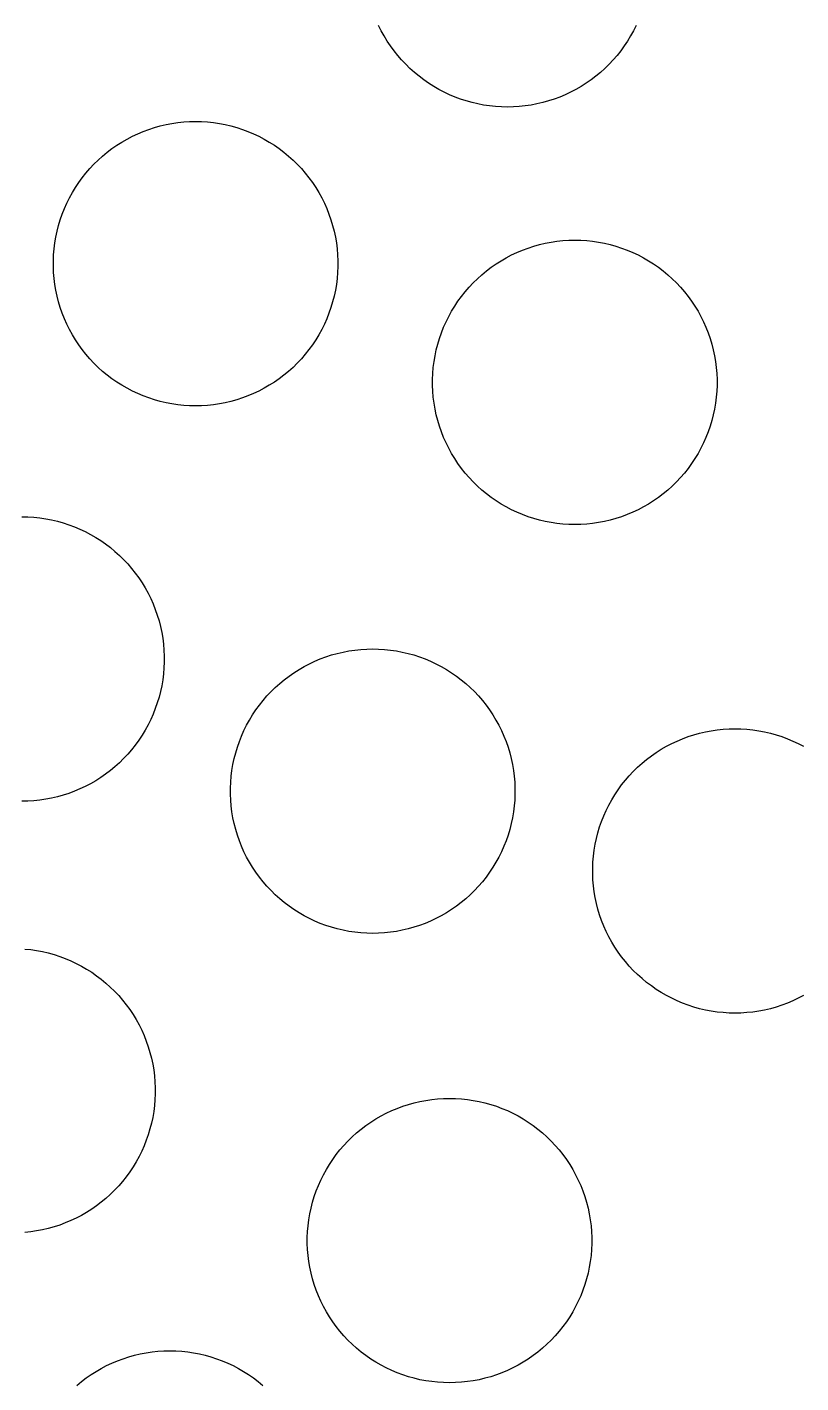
# Model space of a CAD drawing. Header units: metres. Extents: x -102 to 102, y -50 to 50.
# Drawn here: x -64.1 to -55.4, y -5.46 to 9.79 of the extents above; entities that cross this region are included whole.
import ezdxf

# ---------------------------------------------------------------- set-up
doc = ezdxf.new("R2010")
doc.units = ezdxf.units.M

msp = doc.modelspace()

# ---------------------------------------------------------------- linework, layer by layer
for p, q in [((-60.1165, 9.7531), (-60.1463, 9.81313)), ((-57.2508, 9.81313), (-57.2806, 9.7531)), ((-60.0842, 9.69438), (-60.1165, 9.7531)), ((-60.0495, 9.63705), (-60.0842, 9.69438)), ((-60.0124, 9.58124), (-60.0495, 9.63705)), ((-57.3476, 9.63705), (-57.3847, 9.58124)), ((-57.3129, 9.69438), (-57.3476, 9.63705)), ((-57.2806, 9.7531), (-57.3129, 9.69438)), ((-59.973, 9.52702), (-60.0124, 9.58124)), ((-59.9314, 9.4745), (-59.973, 9.52702)), ((-59.8876, 9.42377), (-59.9314, 9.4745)), ((-57.4657, 9.4745), (-57.5095, 9.42377)), ((-57.4241, 9.52702), (-57.4657, 9.4745)), ((-57.3847, 9.58124), (-57.4241, 9.52702)), ((-59.8417, 9.37491), (-59.8876, 9.42377)), ((-59.7938, 9.32802), (-59.8417, 9.37491)), ((-59.744, 9.28319), (-59.7938, 9.32802)), ((-57.6033, 9.32802), (-57.6531, 9.28319)), ((-57.5554, 9.37491), (-57.6033, 9.32802)), ((-57.5095, 9.42377), (-57.5554, 9.37491)), ((-59.6924, 9.24046), (-59.744, 9.28319)), ((-59.639, 9.19995), (-59.6924, 9.24046)), ((-59.584, 9.1617), (-59.639, 9.19995)), ((-59.5274, 9.12579), (-59.584, 9.1617)), ((-57.8131, 9.1617), (-57.8697, 9.12579)), ((-57.7581, 9.19995), (-57.8131, 9.1617)), ((-57.7047, 9.24046), (-57.7581, 9.19995)), ((-57.6531, 9.28319), (-57.7047, 9.24046)), ((-59.4693, 9.09229), (-59.5274, 9.12579)), ((-59.4099, 9.06123), (-59.4693, 9.09229)), ((-59.3493, 9.0327), (-59.4099, 9.06123)), ((-59.2875, 9.00673), (-59.3493, 9.0327)), ((-59.2247, 8.98337), (-59.2875, 9.00673)), ((-58.1095, 9.00673), (-58.1723, 8.98337)), ((-58.0478, 9.0327), (-58.1095, 9.00673)), ((-57.9871, 9.06123), (-58.0478, 9.0327)), ((-57.9277, 9.09229), (-57.9871, 9.06123)), ((-57.8697, 9.12579), (-57.9277, 9.09229)), ((-59.161, 8.96266), (-59.2247, 8.98337)), ((-59.0964, 8.94464), (-59.161, 8.96266)), ((-59.0312, 8.92934), (-59.0964, 8.94464)), ((-58.9654, 8.91678), (-59.0312, 8.92934)), ((-58.8991, 8.907), (-58.9654, 8.91678)), ((-58.8324, 8.89998), (-58.8991, 8.907)), ((-58.7655, 8.89578), (-58.8324, 8.89998)), ((-58.6985, 8.89438), (-58.7655, 8.89578)), ((-58.6315, 8.89578), (-58.6985, 8.89438)), ((-58.5647, 8.89998), (-58.6315, 8.89578)), ((-58.498, 8.907), (-58.5647, 8.89998)), ((-58.4317, 8.91678), (-58.498, 8.907)), ((-58.3659, 8.92934), (-58.4317, 8.91678)), ((-58.3006, 8.94464), (-58.3659, 8.92934)), ((-58.2361, 8.96266), (-58.3006, 8.94464)), ((-58.1723, 8.98337), (-58.2361, 8.96266)), ((-62.6026, 8.68185), (-62.5373, 8.69716)), ((-62.5373, 8.69716), (-62.4715, 8.70972)), ((-62.4715, 8.70972), (-62.4052, 8.7195)), ((-62.4052, 8.7195), (-62.3385, 8.7265)), ((-62.3385, 8.7265), (-62.2717, 8.73071)), ((-62.2717, 8.73071), (-62.2047, 8.73212)), ((-62.2047, 8.73212), (-62.1377, 8.73071)), ((-62.1377, 8.73071), (-62.0708, 8.7265)), ((-62.0708, 8.7265), (-62.0041, 8.7195)), ((-62.0041, 8.7195), (-61.9378, 8.70972)), ((-61.9378, 8.70972), (-61.872, 8.69716)), ((-61.872, 8.69716), (-61.8068, 8.68185)), ((-62.9755, 8.53421), (-62.9161, 8.56526)), ((-62.9161, 8.56526), (-62.8554, 8.5938)), ((-62.8554, 8.5938), (-62.7937, 8.61977)), ((-62.7937, 8.61977), (-62.7309, 8.64311)), ((-62.7309, 8.64311), (-62.6671, 8.66383)), ((-62.6671, 8.66383), (-62.6026, 8.68185)), ((-61.8068, 8.68185), (-61.7422, 8.66383)), ((-61.7422, 8.66383), (-61.6785, 8.64311)), ((-61.6785, 8.64311), (-61.6157, 8.61977)), ((-61.6157, 8.61977), (-61.5539, 8.5938)), ((-61.5539, 8.5938), (-61.4932, 8.56526)), ((-61.4932, 8.56526), (-61.4339, 8.53421)), ((-63.1985, 8.38603), (-63.1451, 8.42654)), ((-63.1451, 8.42654), (-63.0901, 8.4648)), ((-63.0901, 8.4648), (-63.0335, 8.5007)), ((-63.0335, 8.5007), (-62.9755, 8.53421)), ((-61.4339, 8.53421), (-61.3758, 8.5007)), ((-61.3758, 8.5007), (-61.3192, 8.4648)), ((-61.3192, 8.4648), (-61.2642, 8.42654)), ((-61.2642, 8.42654), (-61.2108, 8.38603)), ((-63.3937, 8.20273), (-63.3478, 8.25157)), ((-63.3478, 8.25157), (-63.2999, 8.29846)), ((-63.2999, 8.29846), (-63.2501, 8.34331)), ((-63.2501, 8.34331), (-63.1985, 8.38603)), ((-61.2108, 8.38603), (-61.1592, 8.34331)), ((-61.1592, 8.34331), (-61.1094, 8.29846)), ((-61.1094, 8.29846), (-61.0615, 8.25157)), ((-61.0615, 8.25157), (-61.0156, 8.20273)), ((-63.5185, 8.04526), (-63.4791, 8.09947)), ((-63.4791, 8.09947), (-63.4375, 8.15199)), ((-63.4375, 8.15199), (-63.3937, 8.20273)), ((-61.0156, 8.20273), (-60.9718, 8.15199)), ((-60.9718, 8.15199), (-60.9302, 8.09947)), ((-60.9302, 8.09947), (-60.8908, 8.04526)), ((-63.6226, 7.87338), (-63.5903, 7.93211)), ((-63.5903, 7.93211), (-63.5556, 7.98944)), ((-63.5556, 7.98944), (-63.5185, 8.04526)), ((-60.8908, 8.04526), (-60.8537, 7.98944)), ((-60.8537, 7.98944), (-60.819, 7.93211)), ((-60.819, 7.93211), (-60.7867, 7.87338)), ((-63.6796, 7.75214), (-63.6524, 7.81337)), ((-63.6524, 7.81337), (-63.6226, 7.87338)), ((-60.7867, 7.87338), (-60.7569, 7.81337)), ((-60.7569, 7.81337), (-60.7297, 7.75214)), ((-63.7457, 7.56239), (-63.7263, 7.62654)), ((-63.7263, 7.62654), (-63.7043, 7.68983)), ((-63.7043, 7.68983), (-63.6796, 7.75214)), ((-60.7297, 7.75214), (-60.705, 7.68983)), ((-60.705, 7.68983), (-60.683, 7.62654)), ((-60.683, 7.62654), (-60.6636, 7.56239)), ((-63.7763, 7.43193), (-63.7624, 7.49748)), ((-63.7624, 7.49748), (-63.7457, 7.56239)), ((-60.6636, 7.56239), (-60.6469, 7.49748)), ((-60.6469, 7.49748), (-60.633, 7.43193)), ((-63.7959, 7.29936), (-63.7875, 7.36584)), ((-63.7875, 7.36584), (-63.7763, 7.43193)), ((-60.633, 7.43193), (-60.6218, 7.36584)), ((-60.6218, 7.36584), (-60.6134, 7.29936)), ((-58.4664, 7.30785), (-58.4027, 7.32855)), ((-58.4027, 7.32855), (-58.3382, 7.34657)), ((-58.3382, 7.34657), (-58.2729, 7.36188)), ((-58.2729, 7.36188), (-58.2071, 7.37444)), ((-58.2071, 7.37444), (-58.1408, 7.38422)), ((-58.1408, 7.38422), (-58.0741, 7.39124)), ((-58.0741, 7.39124), (-58.0072, 7.39543)), ((-58.0072, 7.39543), (-57.9402, 7.39684)), ((-57.9402, 7.39684), (-57.8732, 7.39543)), ((-57.8732, 7.39543), (-57.8064, 7.39124)), ((-57.8064, 7.39124), (-57.7397, 7.38422)), ((-57.7397, 7.38422), (-57.6734, 7.37444)), ((-57.6734, 7.37444), (-57.6076, 7.36188)), ((-57.6076, 7.36188), (-57.5423, 7.34657)), ((-57.5423, 7.34657), (-57.4778, 7.32855)), ((-57.4778, 7.32855), (-57.4141, 7.30785)), ((-63.8043, 7.16562), (-63.8015, 7.23257)), ((-63.8015, 7.23257), (-63.7959, 7.29936)), ((-60.6134, 7.29936), (-60.6078, 7.23257)), ((-60.6078, 7.23257), (-60.605, 7.16562)), ((-58.7691, 7.16542), (-58.711, 7.19893)), ((-58.711, 7.19893), (-58.6517, 7.22998)), ((-58.6517, 7.22998), (-58.591, 7.25851)), ((-58.591, 7.25851), (-58.5292, 7.28448)), ((-58.5292, 7.28448), (-58.4664, 7.30785)), ((-57.4141, 7.30785), (-57.3512, 7.28448)), ((-57.3512, 7.28448), (-57.2895, 7.25851)), ((-57.2895, 7.25851), (-57.2288, 7.22998)), ((-57.2288, 7.22998), (-57.1694, 7.19893)), ((-57.1694, 7.19893), (-57.1114, 7.16542)), ((-63.8043, 7.0986), (-63.8043, 7.16562)), ((-63.8015, 7.03165), (-63.8043, 7.0986)), ((-63.7959, 6.96487), (-63.8015, 7.03165)), ((-60.6078, 7.03165), (-60.6134, 6.96487)), ((-60.605, 7.0986), (-60.6078, 7.03165)), ((-60.605, 7.16562), (-60.605, 7.0986)), ((-58.9857, 7.00803), (-58.9341, 7.05075)), ((-58.9341, 7.05075), (-58.8807, 7.09126)), ((-58.8807, 7.09126), (-58.8257, 7.12952)), ((-58.8257, 7.12952), (-58.7691, 7.16542)), ((-57.1114, 7.16542), (-57.0548, 7.12952)), ((-57.0548, 7.12952), (-56.9998, 7.09126)), ((-56.9998, 7.09126), (-56.9464, 7.05075)), ((-56.9464, 7.05075), (-56.8948, 7.00803)), ((-63.7875, 6.89838), (-63.7959, 6.96487)), ((-63.7763, 6.83231), (-63.7875, 6.89838)), ((-60.6218, 6.89838), (-60.633, 6.83231)), ((-60.6134, 6.96487), (-60.6218, 6.89838)), ((-59.1731, 6.81671), (-59.1293, 6.86745)), ((-59.1293, 6.86745), (-59.0834, 6.91631)), ((-59.0834, 6.91631), (-59.0355, 6.9632)), ((-59.0355, 6.9632), (-58.9857, 7.00803)), ((-56.8948, 7.00803), (-56.845, 6.9632)), ((-56.845, 6.9632), (-56.7971, 6.91631)), ((-56.7971, 6.91631), (-56.7512, 6.86745)), ((-56.7512, 6.86745), (-56.7074, 6.81671)), ((-63.7624, 6.76675), (-63.7763, 6.83231)), ((-63.7457, 6.70184), (-63.7624, 6.76675)), ((-60.6469, 6.76675), (-60.6636, 6.70184)), ((-60.633, 6.83231), (-60.6469, 6.76675)), ((-59.2541, 6.70998), (-59.2147, 6.76419)), ((-59.2147, 6.76419), (-59.1731, 6.81671)), ((-56.7074, 6.81671), (-56.6658, 6.76419)), ((-56.6658, 6.76419), (-56.6264, 6.70998)), ((-63.7263, 6.6377), (-63.7457, 6.70184)), ((-63.7043, 6.5744), (-63.7263, 6.6377)), ((-63.6796, 6.51208), (-63.7043, 6.5744)), ((-60.705, 6.5744), (-60.7297, 6.51208)), ((-60.683, 6.6377), (-60.705, 6.5744)), ((-60.6636, 6.70184), (-60.683, 6.6377)), ((-59.3582, 6.53812), (-59.3259, 6.59683)), ((-59.3259, 6.59683), (-59.2912, 6.65416)), ((-59.2912, 6.65416), (-59.2541, 6.70998)), ((-56.6264, 6.70998), (-56.5893, 6.65416)), ((-56.5893, 6.65416), (-56.5546, 6.59683)), ((-56.5546, 6.59683), (-56.5223, 6.53812)), ((-63.6524, 6.45087), (-63.6796, 6.51208)), ((-63.6226, 6.39084), (-63.6524, 6.45087)), ((-60.7569, 6.45087), (-60.7867, 6.39084)), ((-60.7297, 6.51208), (-60.7569, 6.45087)), ((-59.4399, 6.35455), (-59.4152, 6.41687)), ((-59.4152, 6.41687), (-59.388, 6.47809)), ((-59.388, 6.47809), (-59.3582, 6.53812)), ((-56.5223, 6.53812), (-56.4925, 6.47809)), ((-56.4925, 6.47809), (-56.4653, 6.41687)), ((-56.4653, 6.41687), (-56.4406, 6.35455)), ((-63.5903, 6.33212), (-63.6226, 6.39084)), ((-63.5556, 6.2748), (-63.5903, 6.33212)), ((-63.5185, 6.21898), (-63.5556, 6.2748)), ((-60.8537, 6.2748), (-60.8908, 6.21898)), ((-60.819, 6.33212), (-60.8537, 6.2748)), ((-60.7867, 6.39084), (-60.819, 6.33212)), ((-59.4813, 6.22711), (-59.4619, 6.29126)), ((-59.4619, 6.29126), (-59.4399, 6.35455)), ((-56.4406, 6.35455), (-56.4185, 6.29126)), ((-56.4185, 6.29126), (-56.3992, 6.22711)), ((-63.4791, 6.16476), (-63.5185, 6.21898)), ((-63.4375, 6.11224), (-63.4791, 6.16476)), ((-63.3937, 6.06151), (-63.4375, 6.11224)), ((-60.9718, 6.11224), (-61.0156, 6.06151)), ((-60.9302, 6.16476), (-60.9718, 6.11224)), ((-60.8908, 6.21898), (-60.9302, 6.16476)), ((-59.5119, 6.09665), (-59.498, 6.1622)), ((-59.498, 6.1622), (-59.4813, 6.22711)), ((-56.3992, 6.22711), (-56.3825, 6.1622)), ((-56.3825, 6.1622), (-56.3686, 6.09665)), ((-63.3478, 6.01265), (-63.3937, 6.06151)), ((-63.2999, 5.96576), (-63.3478, 6.01265)), ((-63.2501, 5.92093), (-63.2999, 5.96576)), ((-61.1094, 5.96576), (-61.1592, 5.92093)), ((-61.0615, 6.01265), (-61.1094, 5.96576)), ((-61.0156, 6.06151), (-61.0615, 6.01265)), ((-59.5371, 5.89731), (-59.5315, 5.96408)), ((-59.5315, 5.96408), (-59.5231, 6.03058)), ((-59.5231, 6.03058), (-59.5119, 6.09665)), ((-56.3686, 6.09665), (-56.3574, 6.03058)), ((-56.3574, 6.03058), (-56.349, 5.96408)), ((-56.349, 5.96408), (-56.3434, 5.89731)), ((-63.1985, 5.8782), (-63.2501, 5.92093)), ((-63.1451, 5.83769), (-63.1985, 5.8782)), ((-63.0901, 5.79944), (-63.1451, 5.83769)), ((-63.0335, 5.76353), (-63.0901, 5.79944)), ((-61.3192, 5.79944), (-61.3758, 5.76353)), ((-61.2642, 5.83769), (-61.3192, 5.79944)), ((-61.2108, 5.8782), (-61.2642, 5.83769)), ((-61.1592, 5.92093), (-61.2108, 5.8782)), ((-59.5399, 5.83035), (-59.5371, 5.89731)), ((-59.5399, 5.76334), (-59.5399, 5.83035)), ((-56.3434, 5.89731), (-56.3406, 5.83035)), ((-56.3406, 5.83035), (-56.3406, 5.76334)), ((-62.9755, 5.73003), (-63.0335, 5.76353)), ((-62.9161, 5.69897), (-62.9755, 5.73003)), ((-62.8554, 5.67044), (-62.9161, 5.69897)), ((-62.7937, 5.64447), (-62.8554, 5.67044)), ((-62.7309, 5.62111), (-62.7937, 5.64447)), ((-61.6157, 5.64447), (-61.6785, 5.62111)), ((-61.5539, 5.67044), (-61.6157, 5.64447)), ((-61.4932, 5.69897), (-61.5539, 5.67044)), ((-61.4339, 5.73003), (-61.4932, 5.69897)), ((-61.3758, 5.76353), (-61.4339, 5.73003)), ((-59.5371, 5.69638), (-59.5399, 5.76334)), ((-59.5315, 5.62959), (-59.5371, 5.69638)), ((-56.3434, 5.69638), (-56.349, 5.62959)), ((-56.3406, 5.76334), (-56.3434, 5.69638)), ((-62.6671, 5.6004), (-62.7309, 5.62111)), ((-62.6026, 5.58238), (-62.6671, 5.6004)), ((-62.5373, 5.56708), (-62.6026, 5.58238)), ((-62.4715, 5.55452), (-62.5373, 5.56708)), ((-62.4052, 5.54474), (-62.4715, 5.55452)), ((-62.3385, 5.53773), (-62.4052, 5.54474)), ((-62.2717, 5.53352), (-62.3385, 5.53773)), ((-62.2047, 5.53212), (-62.2717, 5.53352)), ((-62.1377, 5.53352), (-62.2047, 5.53212)), ((-62.0708, 5.53773), (-62.1377, 5.53352)), ((-62.0041, 5.54474), (-62.0708, 5.53773)), ((-61.9378, 5.55452), (-62.0041, 5.54474)), ((-61.872, 5.56708), (-61.9378, 5.55452)), ((-61.8068, 5.58238), (-61.872, 5.56708)), ((-61.7422, 5.6004), (-61.8068, 5.58238)), ((-61.6785, 5.62111), (-61.7422, 5.6004)), ((-59.5231, 5.56311), (-59.5315, 5.62959)), ((-59.5119, 5.49702), (-59.5231, 5.56311)), ((-59.498, 5.43147), (-59.5119, 5.49702)), ((-56.3686, 5.49702), (-56.3825, 5.43147)), ((-56.3574, 5.56311), (-56.3686, 5.49702)), ((-56.349, 5.62959), (-56.3574, 5.56311)), ((-59.4813, 5.36656), (-59.498, 5.43147)), ((-59.4619, 5.30241), (-59.4813, 5.36656)), ((-56.3992, 5.36656), (-56.4185, 5.30241)), ((-56.3825, 5.43147), (-56.3992, 5.36656)), ((-59.4399, 5.23912), (-59.4619, 5.30241)), ((-59.4152, 5.17682), (-59.4399, 5.23912)), ((-56.4406, 5.23912), (-56.4653, 5.17682)), ((-56.4185, 5.30241), (-56.4406, 5.23912)), ((-59.388, 5.11559), (-59.4152, 5.17682)), ((-59.3582, 5.05557), (-59.388, 5.11559)), ((-59.3259, 4.99684), (-59.3582, 5.05557)), ((-56.5223, 5.05557), (-56.5546, 4.99684)), ((-56.4925, 5.11559), (-56.5223, 5.05557)), ((-56.4653, 5.17682), (-56.4925, 5.11559)), ((-59.2912, 4.93951), (-59.3259, 4.99684)), ((-59.2541, 4.8837), (-59.2912, 4.93951)), ((-59.2147, 4.82948), (-59.2541, 4.8837)), ((-56.6264, 4.8837), (-56.6658, 4.82948)), ((-56.5893, 4.93951), (-56.6264, 4.8837)), ((-56.5546, 4.99684), (-56.5893, 4.93951)), ((-59.1731, 4.77696), (-59.2147, 4.82948)), ((-59.1293, 4.72623), (-59.1731, 4.77696)), ((-56.7074, 4.77696), (-56.7512, 4.72623)), ((-56.6658, 4.82948), (-56.7074, 4.77696)), ((-59.0834, 4.67738), (-59.1293, 4.72623)), ((-59.0355, 4.63049), (-59.0834, 4.67738)), ((-58.9857, 4.58565), (-59.0355, 4.63049)), ((-58.9341, 4.54292), (-58.9857, 4.58565)), ((-56.8948, 4.58565), (-56.9464, 4.54292)), ((-56.845, 4.63049), (-56.8948, 4.58565)), ((-56.7971, 4.67738), (-56.845, 4.63049)), ((-56.7512, 4.72623), (-56.7971, 4.67738)), ((-58.8807, 4.50241), (-58.9341, 4.54292)), ((-58.8257, 4.46417), (-58.8807, 4.50241)), ((-58.7691, 4.42825), (-58.8257, 4.46417)), ((-58.711, 4.39474), (-58.7691, 4.42825)), ((-57.1114, 4.42825), (-57.1694, 4.39474)), ((-57.0548, 4.46417), (-57.1114, 4.42825)), ((-56.9998, 4.50241), (-57.0548, 4.46417)), ((-56.9464, 4.54292), (-56.9998, 4.50241)), ((-64.1572, 4.28406), (-64.0902, 4.28265)), ((-64.0902, 4.28265), (-64.0233, 4.27844)), ((-64.0233, 4.27844), (-63.9567, 4.27144)), ((-63.9567, 4.27144), (-63.8904, 4.26166)), ((-58.6517, 4.36369), (-58.711, 4.39474)), ((-58.591, 4.33516), (-58.6517, 4.36369)), ((-58.5292, 4.3092), (-58.591, 4.33516)), ((-58.4664, 4.28584), (-58.5292, 4.3092)), ((-58.4027, 4.26512), (-58.4664, 4.28584)), ((-57.4141, 4.28584), (-57.4778, 4.26512)), ((-57.3512, 4.3092), (-57.4141, 4.28584)), ((-57.2895, 4.33516), (-57.3512, 4.3092)), ((-57.2288, 4.36369), (-57.2895, 4.33516)), ((-57.1694, 4.39474), (-57.2288, 4.36369)), ((-63.8904, 4.26166), (-63.8246, 4.2491)), ((-63.8246, 4.2491), (-63.7593, 4.2338)), ((-63.7593, 4.2338), (-63.6948, 4.21577)), ((-63.6948, 4.21577), (-63.631, 4.19505)), ((-63.631, 4.19505), (-63.5682, 4.17171)), ((-63.5682, 4.17171), (-63.5064, 4.14574)), ((-63.5064, 4.14574), (-63.4458, 4.1172)), ((-58.3382, 4.2471), (-58.4027, 4.26512)), ((-58.2729, 4.2318), (-58.3382, 4.2471)), ((-58.2071, 4.21924), (-58.2729, 4.2318)), ((-58.1408, 4.20946), (-58.2071, 4.21924)), ((-58.0741, 4.20245), (-58.1408, 4.20946)), ((-58.0072, 4.19824), (-58.0741, 4.20245)), ((-57.9402, 4.19684), (-58.0072, 4.19824)), ((-57.8732, 4.19824), (-57.9402, 4.19684)), ((-57.8064, 4.20245), (-57.8732, 4.19824)), ((-57.7397, 4.20946), (-57.8064, 4.20245)), ((-57.6734, 4.21924), (-57.7397, 4.20946)), ((-57.6076, 4.2318), (-57.6734, 4.21924)), ((-57.5423, 4.2471), (-57.6076, 4.2318)), ((-57.4778, 4.26512), (-57.5423, 4.2471)), ((-63.4458, 4.1172), (-63.3864, 4.08615)), ((-63.3864, 4.08615), (-63.3284, 4.05264)), ((-63.3284, 4.05264), (-63.2718, 4.01674)), ((-63.2718, 4.01674), (-63.2168, 3.97849)), ((-63.2168, 3.97849), (-63.1634, 3.93797)), ((-63.1634, 3.93797), (-63.1118, 3.89525)), ((-63.1118, 3.89525), (-63.062, 3.8504)), ((-63.062, 3.8504), (-63.0141, 3.80351)), ((-63.0141, 3.80351), (-62.9682, 3.75467)), ((-62.9682, 3.75467), (-62.9244, 3.70393)), ((-62.9244, 3.70393), (-62.8828, 3.65141)), ((-62.8828, 3.65141), (-62.8434, 3.5972)), ((-62.8434, 3.5972), (-62.8063, 3.54138)), ((-62.8063, 3.54138), (-62.7716, 3.48405)), ((-62.7716, 3.48405), (-62.7393, 3.42532)), ((-62.7393, 3.42532), (-62.7095, 3.36531)), ((-62.7095, 3.36531), (-62.6823, 3.30408)), ((-62.6823, 3.30408), (-62.6576, 3.24178)), ((-62.6576, 3.24178), (-62.6355, 3.17848)), ((-62.6355, 3.17848), (-62.6162, 3.11433)), ((-62.6162, 3.11433), (-62.5995, 3.04942)), ((-62.5995, 3.04942), (-62.5856, 2.98387)), ((-62.5856, 2.98387), (-62.5744, 2.91779)), ((-62.5744, 2.91779), (-62.566, 2.8513)), ((-62.566, 2.8513), (-62.5604, 2.78452)), ((-62.5604, 2.78452), (-62.5576, 2.71756)), ((-60.6755, 2.72986), (-60.611, 2.74788)), ((-60.611, 2.74788), (-60.5457, 2.76318)), ((-60.5457, 2.76318), (-60.4799, 2.77574)), ((-60.4799, 2.77574), (-60.4136, 2.78554)), ((-60.4136, 2.78554), (-60.3469, 2.79254)), ((-60.3469, 2.79254), (-60.2801, 2.79675)), ((-60.2801, 2.79675), (-60.2131, 2.79814)), ((-60.2131, 2.79814), (-60.1461, 2.79675)), ((-60.1461, 2.79675), (-60.0792, 2.79254)), ((-60.0792, 2.79254), (-60.0125, 2.78554)), ((-60.0125, 2.78554), (-59.9462, 2.77574)), ((-59.9462, 2.77574), (-59.8804, 2.76318)), ((-59.8804, 2.76318), (-59.8152, 2.74788)), ((-59.8152, 2.74788), (-59.7506, 2.72986)), ((-62.5576, 2.65054), (-62.5604, 2.58359)), ((-62.5576, 2.71756), (-62.5576, 2.65054)), ((-61.0419, 2.56673), (-60.9839, 2.60023)), ((-60.9839, 2.60023), (-60.9245, 2.63129)), ((-60.9245, 2.63129), (-60.8638, 2.65982)), ((-60.8638, 2.65982), (-60.8021, 2.68579)), ((-60.8021, 2.68579), (-60.7392, 2.70915)), ((-60.7392, 2.70915), (-60.6755, 2.72986)), ((-59.7506, 2.72986), (-59.6869, 2.70915)), ((-59.6869, 2.70915), (-59.6241, 2.68579)), ((-59.6241, 2.68579), (-59.5623, 2.65982)), ((-59.5623, 2.65982), (-59.5016, 2.63129)), ((-59.5016, 2.63129), (-59.4422, 2.60023)), ((-59.4422, 2.60023), (-59.3842, 2.56673)), ((-62.5744, 2.45032), (-62.5856, 2.38425)), ((-62.566, 2.51682), (-62.5744, 2.45032)), ((-62.5604, 2.58359), (-62.566, 2.51682)), ((-61.2585, 2.40935), (-61.2069, 2.45206)), ((-61.2069, 2.45206), (-61.1535, 2.49257)), ((-61.1535, 2.49257), (-61.0985, 2.53082)), ((-61.0985, 2.53082), (-61.0419, 2.56673)), ((-59.3842, 2.56673), (-59.3276, 2.53082)), ((-59.3276, 2.53082), (-59.2726, 2.49257)), ((-59.2726, 2.49257), (-59.2192, 2.45206)), ((-59.2192, 2.45206), (-59.1676, 2.40935)), ((-62.5995, 2.3187), (-62.6162, 2.25378)), ((-62.5856, 2.38425), (-62.5995, 2.3187)), ((-61.4021, 2.26875), (-61.3562, 2.31761)), ((-61.3562, 2.31761), (-61.3083, 2.3645)), ((-61.3083, 2.3645), (-61.2585, 2.40935)), ((-59.1676, 2.40935), (-59.1178, 2.3645)), ((-59.1178, 2.3645), (-59.0699, 2.31761)), ((-59.0699, 2.31761), (-59.024, 2.26875)), ((-62.6355, 2.18964), (-62.6576, 2.12634)), ((-62.6162, 2.25378), (-62.6355, 2.18964)), ((-61.5269, 2.1113), (-61.4875, 2.16551)), ((-61.4875, 2.16551), (-61.4459, 2.21803)), ((-61.4459, 2.21803), (-61.4021, 2.26875)), ((-59.024, 2.26875), (-58.9802, 2.21803)), ((-58.9802, 2.21803), (-58.9386, 2.16551)), ((-58.9386, 2.16551), (-58.8992, 2.1113)), ((-62.7095, 2.00281), (-62.7393, 1.94278)), ((-62.6823, 2.06403), (-62.7095, 2.00281)), ((-62.6576, 2.12634), (-62.6823, 2.06403)), ((-61.631, 1.93942), (-61.5987, 1.99815)), ((-61.5987, 1.99815), (-61.564, 2.05547)), ((-61.564, 2.05547), (-61.5269, 2.1113)), ((-58.8992, 2.1113), (-58.8621, 2.05547)), ((-58.8621, 2.05547), (-58.8274, 1.99815)), ((-58.8274, 1.99815), (-58.7951, 1.93942)), ((-62.7716, 1.88406), (-62.8063, 1.82674)), ((-62.7393, 1.94278), (-62.7716, 1.88406)), ((-61.688, 1.81818), (-61.6608, 1.87939)), ((-61.6608, 1.87939), (-61.631, 1.93942)), ((-58.7951, 1.93942), (-58.7653, 1.87939)), ((-58.7653, 1.87939), (-58.7381, 1.81818)), ((-56.6653, 1.81133), (-56.6016, 1.83203)), ((-56.6016, 1.83203), (-56.537, 1.85005)), ((-56.537, 1.85005), (-56.4718, 1.86536)), ((-56.4718, 1.86536), (-56.4059, 1.87791)), ((-56.4059, 1.87791), (-56.3396, 1.8877)), ((-56.3396, 1.8877), (-56.273, 1.89471)), ((-56.273, 1.89471), (-56.2061, 1.89891)), ((-56.2061, 1.89891), (-56.1391, 1.90031)), ((-56.1391, 1.90031), (-56.0721, 1.89891)), ((-56.0721, 1.89891), (-56.0052, 1.89471)), ((-56.0052, 1.89471), (-55.9386, 1.8877)), ((-55.9386, 1.8877), (-55.8723, 1.87791)), ((-55.8723, 1.87791), (-55.8065, 1.86536)), ((-55.8065, 1.86536), (-55.7412, 1.85005)), ((-55.7412, 1.85005), (-55.6767, 1.83203)), ((-55.6767, 1.83203), (-55.6129, 1.81133)), ((-62.8828, 1.71671), (-62.9244, 1.66418)), ((-62.8434, 1.77092), (-62.8828, 1.71671)), ((-62.8063, 1.82674), (-62.8434, 1.77092)), ((-61.7541, 1.62842), (-61.7347, 1.69258)), ((-61.7347, 1.69258), (-61.7127, 1.75586)), ((-61.7127, 1.75586), (-61.688, 1.81818)), ((-58.7381, 1.81818), (-58.7134, 1.75586)), ((-58.7134, 1.75586), (-58.6914, 1.69258)), ((-58.6914, 1.69258), (-58.672, 1.62842)), ((-56.968, 1.6689), (-56.9099, 1.70241)), ((-56.9099, 1.70241), (-56.8505, 1.73346)), ((-56.8505, 1.73346), (-56.7899, 1.76199)), ((-56.7899, 1.76199), (-56.7281, 1.78796)), ((-56.7281, 1.78796), (-56.6653, 1.81133)), ((-55.6129, 1.81133), (-55.5501, 1.78796)), ((-55.5501, 1.78796), (-55.4883, 1.76199)), ((-55.4883, 1.76199), (-55.4277, 1.73346)), ((-55.4277, 1.73346), (-55.3683, 1.70241)), ((-63.0141, 1.56459), (-63.062, 1.5177)), ((-62.9682, 1.61345), (-63.0141, 1.56459)), ((-62.9244, 1.66418), (-62.9682, 1.61345)), ((-61.7847, 1.49796), (-61.7708, 1.56351)), ((-61.7708, 1.56351), (-61.7541, 1.62842)), ((-58.672, 1.62842), (-58.6553, 1.56351)), ((-58.6553, 1.56351), (-58.6414, 1.49796)), ((-57.1846, 1.51151), (-57.1329, 1.55423)), ((-57.1329, 1.55423), (-57.0796, 1.59474)), ((-57.0796, 1.59474), (-57.0245, 1.633)), ((-57.0245, 1.633), (-56.968, 1.6689)), ((-63.2168, 1.38963), (-63.2718, 1.35138)), ((-63.1634, 1.43015), (-63.2168, 1.38963)), ((-63.1118, 1.47287), (-63.1634, 1.43015)), ((-63.062, 1.5177), (-63.1118, 1.47287)), ((-61.8043, 1.36539), (-61.7959, 1.43188)), ((-61.7959, 1.43188), (-61.7847, 1.49796)), ((-58.6414, 1.49796), (-58.6302, 1.43188)), ((-58.6302, 1.43188), (-58.6218, 1.36539)), ((-57.3281, 1.37093), (-57.2823, 1.41978)), ((-57.2823, 1.41978), (-57.2344, 1.46667)), ((-57.2344, 1.46667), (-57.1846, 1.51151)), ((-63.5064, 1.22238), (-63.5682, 1.19641)), ((-63.4458, 1.25092), (-63.5064, 1.22238)), ((-63.3864, 1.28197), (-63.4458, 1.25092)), ((-63.3284, 1.31548), (-63.3864, 1.28197)), ((-63.2718, 1.35138), (-63.3284, 1.31548)), ((-61.8127, 1.23166), (-61.8099, 1.29861)), ((-61.8127, 1.16464), (-61.8127, 1.23166)), ((-61.8099, 1.29861), (-61.8043, 1.36539)), ((-58.6218, 1.36539), (-58.6162, 1.29861)), ((-58.6162, 1.29861), (-58.6134, 1.23166)), ((-58.6134, 1.23166), (-58.6134, 1.16464)), ((-57.453, 1.21346), (-57.4136, 1.26768)), ((-57.4136, 1.26768), (-57.3719, 1.32019)), ((-57.3719, 1.32019), (-57.3281, 1.37093)), ((-64.0902, 1.08546), (-64.1572, 1.08406)), ((-64.0233, 1.08968), (-64.0902, 1.08546)), ((-63.9567, 1.09668), (-64.0233, 1.08968)), ((-63.8904, 1.10646), (-63.9567, 1.09668)), ((-63.8246, 1.11902), (-63.8904, 1.10646)), ((-63.7593, 1.13432), (-63.8246, 1.11902)), ((-63.6948, 1.15234), (-63.7593, 1.13432)), ((-63.631, 1.17305), (-63.6948, 1.15234)), ((-63.5682, 1.19641), (-63.631, 1.17305)), ((-61.8099, 1.09769), (-61.8127, 1.16464)), ((-61.8043, 1.0309), (-61.8099, 1.09769)), ((-58.6162, 1.09769), (-58.6218, 1.0309)), ((-58.6134, 1.16464), (-58.6162, 1.09769)), ((-57.557, 1.0416), (-57.5247, 1.10033)), ((-57.5247, 1.10033), (-57.49, 1.15764)), ((-57.49, 1.15764), (-57.453, 1.21346)), ((-61.7959, 0.96442), (-61.8043, 1.0309)), ((-61.7847, 0.89835), (-61.7959, 0.96442)), ((-58.6302, 0.96442), (-58.6414, 0.89835)), ((-58.6218, 1.0309), (-58.6302, 0.96442)), ((-57.6388, 0.85803), (-57.6141, 0.92035)), ((-57.6141, 0.92035), (-57.5868, 0.98157)), ((-57.5868, 0.98157), (-57.557, 1.0416)), ((-61.7708, 0.83279), (-61.7847, 0.89835)), ((-61.7541, 0.76788), (-61.7708, 0.83279)), ((-61.7347, 0.70372), (-61.7541, 0.76788)), ((-58.672, 0.76788), (-58.6914, 0.70372)), ((-58.6553, 0.83279), (-58.672, 0.76788)), ((-58.6414, 0.89835), (-58.6553, 0.83279)), ((-57.6802, 0.73059), (-57.6608, 0.79474)), ((-57.6608, 0.79474), (-57.6388, 0.85803)), ((-61.7127, 0.64043), (-61.7347, 0.70372)), ((-61.688, 0.57812), (-61.7127, 0.64043)), ((-58.7134, 0.64043), (-58.7381, 0.57812)), ((-58.6914, 0.70372), (-58.7134, 0.64043)), ((-57.7108, 0.60013), (-57.6968, 0.66568)), ((-57.6968, 0.66568), (-57.6802, 0.73059)), ((-61.6608, 0.51691), (-61.688, 0.57812)), ((-61.631, 0.45688), (-61.6608, 0.51691)), ((-58.7653, 0.51691), (-58.7951, 0.45688)), ((-58.7381, 0.57812), (-58.7653, 0.51691)), ((-57.7359, 0.40079), (-57.7303, 0.46756)), ((-57.7303, 0.46756), (-57.722, 0.53406)), ((-57.722, 0.53406), (-57.7108, 0.60013)), ((-61.5987, 0.39815), (-61.631, 0.45688)), ((-61.564, 0.34082), (-61.5987, 0.39815)), ((-61.5269, 0.285), (-61.564, 0.34082)), ((-58.8621, 0.34082), (-58.8992, 0.285)), ((-58.8274, 0.39815), (-58.8621, 0.34082)), ((-58.7951, 0.45688), (-58.8274, 0.39815)), ((-57.7388, 0.33383), (-57.7359, 0.40079)), ((-57.7388, 0.26682), (-57.7388, 0.33383)), ((-61.4875, 0.23079), (-61.5269, 0.285)), ((-61.4459, 0.17827), (-61.4875, 0.23079)), ((-61.4021, 0.12753), (-61.4459, 0.17827)), ((-58.9802, 0.17827), (-59.024, 0.12753)), ((-58.9386, 0.23079), (-58.9802, 0.17827)), ((-58.8992, 0.285), (-58.9386, 0.23079)), ((-57.7359, 0.19986), (-57.7388, 0.26682)), ((-57.7303, 0.13307), (-57.7359, 0.19986)), ((-61.3562, 0.07869), (-61.4021, 0.12753)), ((-61.3083, 0.0318), (-61.3562, 0.07869)), ((-61.2585, -0.01303), (-61.3083, 0.0318)), ((-59.1178, 0.0318), (-59.1676, -0.01303)), ((-59.0699, 0.07869), (-59.1178, 0.0318)), ((-59.024, 0.12753), (-59.0699, 0.07869)), ((-57.722, 0.06659), (-57.7303, 0.13307)), ((-57.7108, 0.0005), (-57.722, 0.06659)), ((-57.6968, -0.06503), (-57.7108, 0.0005)), ((-61.2069, -0.05574), (-61.2585, -0.01303)), ((-61.1535, -0.09627), (-61.2069, -0.05574)), ((-61.0985, -0.13451), (-61.1535, -0.09627)), ((-61.0419, -0.17042), (-61.0985, -0.13451)), ((-59.3276, -0.13451), (-59.3842, -0.17042)), ((-59.2726, -0.09627), (-59.3276, -0.13451)), ((-59.2192, -0.05574), (-59.2726, -0.09627)), ((-59.1676, -0.01303), (-59.2192, -0.05574)), ((-57.6802, -0.12994), (-57.6968, -0.06503)), ((-57.6608, -0.19409), (-57.6802, -0.12994)), ((-60.9839, -0.20393), (-61.0419, -0.17042)), ((-60.9245, -0.23497), (-60.9839, -0.20393)), ((-60.8638, -0.2635), (-60.9245, -0.23497)), ((-60.8021, -0.28947), (-60.8638, -0.2635)), ((-60.7392, -0.31284), (-60.8021, -0.28947)), ((-59.6241, -0.28947), (-59.6869, -0.31284)), ((-59.5623, -0.2635), (-59.6241, -0.28947)), ((-59.5016, -0.23497), (-59.5623, -0.2635)), ((-59.4422, -0.20393), (-59.5016, -0.23497)), ((-59.3842, -0.17042), (-59.4422, -0.20393)), ((-57.6388, -0.25738), (-57.6608, -0.19409)), ((-57.6141, -0.31969), (-57.6388, -0.25738)), ((-60.6755, -0.33354), (-60.7392, -0.31284)), ((-60.611, -0.35156), (-60.6755, -0.33354)), ((-60.5457, -0.36687), (-60.611, -0.35156)), ((-60.4799, -0.37943), (-60.5457, -0.36687)), ((-60.4136, -0.38922), (-60.4799, -0.37943)), ((-60.3469, -0.39622), (-60.4136, -0.38922)), ((-60.2801, -0.40044), (-60.3469, -0.39622)), ((-60.2131, -0.40184), (-60.2801, -0.40044)), ((-60.1461, -0.40044), (-60.2131, -0.40184)), ((-60.0792, -0.39622), (-60.1461, -0.40044)), ((-60.0125, -0.38922), (-60.0792, -0.39622)), ((-59.9462, -0.37943), (-60.0125, -0.38922)), ((-59.8804, -0.36687), (-59.9462, -0.37943)), ((-59.8152, -0.35156), (-59.8804, -0.36687)), ((-59.7506, -0.33354), (-59.8152, -0.35156)), ((-59.6869, -0.31284), (-59.7506, -0.33354)), ((-57.5868, -0.3809), (-57.6141, -0.31969)), ((-57.557, -0.44093), (-57.5868, -0.3809)), ((-57.5247, -0.49966), (-57.557, -0.44093)), ((-64.1251, -0.57822), (-64.0584, -0.58522)), ((-64.0584, -0.58522), (-63.9921, -0.59502)), ((-63.9921, -0.59502), (-63.9263, -0.60757)), ((-63.9263, -0.60757), (-63.8611, -0.62288)), ((-57.49, -0.55699), (-57.5247, -0.49966)), ((-57.453, -0.61281), (-57.49, -0.55699)), ((-63.8611, -0.62288), (-63.7965, -0.6409)), ((-63.7965, -0.6409), (-63.7328, -0.66161)), ((-63.7328, -0.66161), (-63.67, -0.68497)), ((-63.67, -0.68497), (-63.6082, -0.71094)), ((-63.6082, -0.71094), (-63.5475, -0.73947)), ((-63.5475, -0.73947), (-63.4882, -0.77052)), ((-57.4136, -0.66702), (-57.453, -0.61281)), ((-57.3719, -0.71954), (-57.4136, -0.66702)), ((-57.3281, -0.77028), (-57.3719, -0.71954)), ((-63.4882, -0.77052), (-63.4301, -0.80403)), ((-63.4301, -0.80403), (-63.3735, -0.83993)), ((-63.3735, -0.83993), (-63.3185, -0.87819)), ((-63.3185, -0.87819), (-63.2651, -0.9187)), ((-57.2823, -0.81912), (-57.3281, -0.77028)), ((-57.2344, -0.86601), (-57.2823, -0.81912)), ((-57.1846, -0.91086), (-57.2344, -0.86601)), ((-57.1329, -0.95358), (-57.1846, -0.91086)), ((-63.2651, -0.9187), (-63.2135, -0.96143)), ((-63.2135, -0.96143), (-63.1637, -1.00626)), ((-63.1637, -1.00626), (-63.1158, -1.05315)), ((-63.1158, -1.05315), (-63.0699, -1.10201)), ((-57.0796, -0.99409), (-57.1329, -0.95358)), ((-57.0245, -1.03233), (-57.0796, -0.99409)), ((-56.968, -1.06825), (-57.0245, -1.03233)), ((-63.0699, -1.10201), (-63.0261, -1.15273)), ((-63.0261, -1.15273), (-62.9845, -1.20525)), ((-62.9845, -1.20525), (-62.9451, -1.25948)), ((-56.9099, -1.10176), (-56.968, -1.06825)), ((-56.8505, -1.1328), (-56.9099, -1.10176)), ((-56.7899, -1.16133), (-56.8505, -1.1328)), ((-56.7281, -1.1873), (-56.7899, -1.16133)), ((-56.6653, -1.21066), (-56.7281, -1.1873)), ((-56.6016, -1.23138), (-56.6653, -1.21066)), ((-55.6129, -1.21066), (-55.6767, -1.23138)), ((-55.5501, -1.1873), (-55.6129, -1.21066)), ((-55.4883, -1.16133), (-55.5501, -1.1873)), ((-55.4277, -1.1328), (-55.4883, -1.16133)), ((-55.3683, -1.10176), (-55.4277, -1.1328)), ((-62.9451, -1.25948), (-62.908, -1.31529)), ((-62.908, -1.31529), (-62.8733, -1.3726)), ((-62.8733, -1.3726), (-62.841, -1.43134)), ((-56.537, -1.2494), (-56.6016, -1.23138)), ((-56.4718, -1.26471), (-56.537, -1.2494)), ((-56.4059, -1.27725), (-56.4718, -1.26471)), ((-56.3396, -1.28705), (-56.4059, -1.27725)), ((-56.273, -1.29405), (-56.3396, -1.28705)), ((-56.2061, -1.29826), (-56.273, -1.29405)), ((-56.1391, -1.29967), (-56.2061, -1.29826)), ((-56.0721, -1.29826), (-56.1391, -1.29967)), ((-56.0052, -1.29405), (-56.0721, -1.29826)), ((-55.9386, -1.28705), (-56.0052, -1.29405)), ((-55.8723, -1.27725), (-55.9386, -1.28705)), ((-55.8065, -1.26471), (-55.8723, -1.27725)), ((-55.7412, -1.2494), (-55.8065, -1.26471)), ((-55.6767, -1.23138), (-55.7412, -1.2494)), ((-62.841, -1.43134), (-62.8112, -1.49136)), ((-62.8112, -1.49136), (-62.784, -1.55258)), ((-62.784, -1.55258), (-62.7593, -1.6149)), ((-62.7593, -1.6149), (-62.7373, -1.67818)), ((-62.7373, -1.67818), (-62.7179, -1.74234)), ((-62.7179, -1.74234), (-62.7012, -1.80725)), ((-62.7012, -1.80725), (-62.6873, -1.8728)), ((-62.6873, -1.8728), (-62.6761, -1.93887)), ((-62.6761, -1.93887), (-62.6677, -2.00537)), ((-62.6677, -2.00537), (-62.6621, -2.07214)), ((-62.6621, -2.07214), (-62.6593, -2.1391)), ((-62.6621, -2.27307), (-62.6677, -2.33986)), ((-62.6593, -2.20612), (-62.6621, -2.27307)), ((-62.6593, -2.1391), (-62.6593, -2.20612)), ((-59.6814, -2.29315), (-59.6156, -2.28059)), ((-59.6156, -2.28059), (-59.5493, -2.2708)), ((-59.5493, -2.2708), (-59.4827, -2.26379)), ((-59.4827, -2.26379), (-59.4158, -2.25958)), ((-59.4158, -2.25958), (-59.3488, -2.25818)), ((-59.3488, -2.25818), (-59.2818, -2.25958)), ((-59.2818, -2.25958), (-59.2149, -2.26379)), ((-59.2149, -2.26379), (-59.1482, -2.2708)), ((-59.1482, -2.2708), (-59.0819, -2.28059)), ((-59.0819, -2.28059), (-59.0161, -2.29315)), ((-62.6761, -2.40634), (-62.6873, -2.47243)), ((-62.6677, -2.33986), (-62.6761, -2.40634)), ((-60.1196, -2.45609), (-60.0602, -2.42505)), ((-60.0602, -2.42505), (-59.9995, -2.39651)), ((-59.9995, -2.39651), (-59.9378, -2.37054)), ((-59.9378, -2.37054), (-59.8749, -2.34718)), ((-59.8749, -2.34718), (-59.8112, -2.32648)), ((-59.8112, -2.32648), (-59.7467, -2.30844)), ((-59.7467, -2.30844), (-59.6814, -2.29315)), ((-59.0161, -2.29315), (-58.9509, -2.30844)), ((-58.9509, -2.30844), (-58.8863, -2.32648)), ((-58.8863, -2.32648), (-58.8226, -2.34718)), ((-58.8226, -2.34718), (-58.7598, -2.37054)), ((-58.7598, -2.37054), (-58.698, -2.39651)), ((-58.698, -2.39651), (-58.6373, -2.42505)), ((-58.6373, -2.42505), (-58.578, -2.45609)), ((-62.7012, -2.53798), (-62.7179, -2.60289)), ((-62.6873, -2.47243), (-62.7012, -2.53798)), ((-60.3426, -2.60428), (-60.2892, -2.56375)), ((-60.2892, -2.56375), (-60.2342, -2.52551)), ((-60.2342, -2.52551), (-60.1776, -2.48959)), ((-60.1776, -2.48959), (-60.1196, -2.45609)), ((-58.578, -2.45609), (-58.5199, -2.48959)), ((-58.5199, -2.48959), (-58.4633, -2.52551)), ((-58.4633, -2.52551), (-58.4083, -2.56375)), ((-58.4083, -2.56375), (-58.3549, -2.60428)), ((-62.7593, -2.73033), (-62.784, -2.79263)), ((-62.7373, -2.66704), (-62.7593, -2.73033)), ((-62.7179, -2.60289), (-62.7373, -2.66704)), ((-60.5378, -2.78757), (-60.4919, -2.73872)), ((-60.4919, -2.73872), (-60.444, -2.69183)), ((-60.444, -2.69183), (-60.3942, -2.64699)), ((-60.3942, -2.64699), (-60.3426, -2.60428)), ((-58.3549, -2.60428), (-58.3033, -2.64699)), ((-58.3033, -2.64699), (-58.2535, -2.69183)), ((-58.2535, -2.69183), (-58.2056, -2.73872)), ((-58.2056, -2.73872), (-58.1597, -2.78757)), ((-62.8112, -2.85385), (-62.841, -2.91388)), ((-62.784, -2.79263), (-62.8112, -2.85385)), ((-60.6626, -2.94504), (-60.6232, -2.89082)), ((-60.6232, -2.89082), (-60.5816, -2.8383)), ((-60.5816, -2.8383), (-60.5378, -2.78757)), ((-58.1597, -2.78757), (-58.1159, -2.8383)), ((-58.1159, -2.8383), (-58.0743, -2.89082)), ((-58.0743, -2.89082), (-58.0349, -2.94504)), ((-62.908, -3.02994), (-62.9451, -3.08575)), ((-62.8733, -2.97261), (-62.908, -3.02994)), ((-62.841, -2.91388), (-62.8733, -2.97261)), ((-60.7344, -3.05818), (-60.6997, -3.00085)), ((-60.6997, -3.00085), (-60.6626, -2.94504)), ((-58.0349, -2.94504), (-57.9978, -3.00085)), ((-57.9978, -3.00085), (-57.9631, -3.05818)), ((-63.0261, -3.19249), (-63.0699, -3.24323)), ((-62.9845, -3.13997), (-63.0261, -3.19249)), ((-62.9451, -3.08575), (-62.9845, -3.13997)), ((-60.8237, -3.23816), (-60.7965, -3.17694)), ((-60.7965, -3.17694), (-60.7667, -3.11691)), ((-60.7667, -3.11691), (-60.7344, -3.05818)), ((-57.9631, -3.05818), (-57.9308, -3.11691)), ((-57.9308, -3.11691), (-57.901, -3.17694)), ((-57.901, -3.17694), (-57.8738, -3.23816)), ((-63.1637, -3.33896), (-63.2135, -3.3838)), ((-63.1158, -3.29207), (-63.1637, -3.33896)), ((-63.0699, -3.24323), (-63.1158, -3.29207)), ((-60.8705, -3.36375), (-60.8484, -3.30046)), ((-60.8484, -3.30046), (-60.8237, -3.23816)), ((-57.8738, -3.23816), (-57.8491, -3.30046)), ((-57.8491, -3.30046), (-57.8271, -3.36375)), ((-63.3735, -3.50528), (-63.4301, -3.5412)), ((-63.3185, -3.46704), (-63.3735, -3.50528)), ((-63.2651, -3.42651), (-63.3185, -3.46704)), ((-63.2135, -3.3838), (-63.2651, -3.42651)), ((-60.9204, -3.55836), (-60.9065, -3.49281)), ((-60.9065, -3.49281), (-60.8898, -3.4279)), ((-60.8898, -3.4279), (-60.8705, -3.36375)), ((-57.8271, -3.36375), (-57.8077, -3.4279)), ((-57.8077, -3.4279), (-57.791, -3.49281)), ((-57.791, -3.49281), (-57.7771, -3.55836)), ((-63.67, -3.66025), (-63.7328, -3.68361)), ((-63.6082, -3.63428), (-63.67, -3.66025)), ((-63.5475, -3.60574), (-63.6082, -3.63428)), ((-63.4882, -3.57471), (-63.5475, -3.60574)), ((-63.4301, -3.5412), (-63.4882, -3.57471)), ((-60.94, -3.69093), (-60.9316, -3.62445)), ((-60.9316, -3.62445), (-60.9204, -3.55836)), ((-57.7771, -3.55836), (-57.7659, -3.62445)), ((-57.7659, -3.62445), (-57.7575, -3.69093)), ((-64.0584, -3.75999), (-64.1251, -3.767)), ((-63.9921, -3.7502), (-64.0584, -3.75999)), ((-63.9263, -3.73764), (-63.9921, -3.7502)), ((-63.8611, -3.72235), (-63.9263, -3.73764)), ((-63.7965, -3.70432), (-63.8611, -3.72235)), ((-63.7328, -3.68361), (-63.7965, -3.70432)), ((-60.9484, -3.82468), (-60.9456, -3.75772)), ((-60.9456, -3.75772), (-60.94, -3.69093)), ((-57.7575, -3.69093), (-57.7519, -3.75772)), ((-57.7519, -3.75772), (-57.7491, -3.82468)), ((-60.9484, -3.89169), (-60.9484, -3.82468)), ((-60.9456, -3.95865), (-60.9484, -3.89169)), ((-60.94, -4.02542), (-60.9456, -3.95865)), ((-57.7519, -3.95865), (-57.7575, -4.02542)), ((-57.7491, -3.89169), (-57.7519, -3.95865)), ((-57.7491, -3.82468), (-57.7491, -3.89169)), ((-60.9316, -4.09192), (-60.94, -4.02542)), ((-60.9204, -4.15799), (-60.9316, -4.09192)), ((-57.7659, -4.09192), (-57.7771, -4.15799)), ((-57.7575, -4.02542), (-57.7659, -4.09192)), ((-60.9065, -4.22354), (-60.9204, -4.15799)), ((-60.8898, -4.28845), (-60.9065, -4.22354)), ((-57.791, -4.22354), (-57.8077, -4.28845)), ((-57.7771, -4.15799), (-57.791, -4.22354)), ((-60.8705, -4.35262), (-60.8898, -4.28845)), ((-60.8484, -4.41589), (-60.8705, -4.35262)), ((-60.8237, -4.47821), (-60.8484, -4.41589)), ((-57.8491, -4.41589), (-57.8738, -4.47821)), ((-57.8271, -4.35262), (-57.8491, -4.41589)), ((-57.8077, -4.28845), (-57.8271, -4.35262)), ((-60.7965, -4.53943), (-60.8237, -4.47821)), ((-60.7667, -4.59946), (-60.7965, -4.53943)), ((-57.901, -4.53943), (-57.9308, -4.59946)), ((-57.8738, -4.47821), (-57.901, -4.53943)), ((-60.7344, -4.65819), (-60.7667, -4.59946)), ((-60.6997, -4.7155), (-60.7344, -4.65819)), ((-60.6626, -4.77132), (-60.6997, -4.7155)), ((-57.9978, -4.7155), (-58.0349, -4.77132)), ((-57.9631, -4.65819), (-57.9978, -4.7155)), ((-57.9308, -4.59946), (-57.9631, -4.65819)), ((-60.6232, -4.82555), (-60.6626, -4.77132)), ((-60.5816, -4.87807), (-60.6232, -4.82555)), ((-60.5378, -4.92879), (-60.5816, -4.87807)), ((-58.1159, -4.87807), (-58.1597, -4.92879)), ((-58.0743, -4.82555), (-58.1159, -4.87807)), ((-58.0349, -4.77132), (-58.0743, -4.82555)), ((-60.4919, -4.97765), (-60.5378, -4.92879)), ((-60.444, -5.02454), (-60.4919, -4.97765)), ((-60.3942, -5.06937), (-60.444, -5.02454)), ((-58.2535, -5.02454), (-58.3033, -5.06937)), ((-58.2056, -4.97765), (-58.2535, -5.02454)), ((-58.1597, -4.92879), (-58.2056, -4.97765)), ((-63.0206, -5.18753), (-62.9568, -5.16682)), ((-62.9568, -5.16682), (-62.8923, -5.1488)), ((-62.8923, -5.1488), (-62.827, -5.1335)), ((-62.827, -5.1335), (-62.7612, -5.12094)), ((-62.7612, -5.12094), (-62.6949, -5.11115)), ((-62.6949, -5.11115), (-62.6283, -5.10414)), ((-62.6283, -5.10414), (-62.5614, -5.09993)), ((-62.5614, -5.09993), (-62.4944, -5.09853)), ((-62.4944, -5.09853), (-62.4274, -5.09993)), ((-62.4274, -5.09993), (-62.3605, -5.10414)), ((-62.3605, -5.10414), (-62.2938, -5.11115)), ((-62.2938, -5.11115), (-62.2275, -5.12094)), ((-62.2275, -5.12094), (-62.1617, -5.1335)), ((-62.1617, -5.1335), (-62.0965, -5.1488)), ((-62.0965, -5.1488), (-62.0319, -5.16682)), ((-62.0319, -5.16682), (-61.9682, -5.18753)), ((-60.3426, -5.11209), (-60.3942, -5.06937)), ((-60.2892, -5.1526), (-60.3426, -5.11209)), ((-60.2342, -5.19086), (-60.2892, -5.1526)), ((-58.4083, -5.1526), (-58.4633, -5.19086)), ((-58.3549, -5.11209), (-58.4083, -5.1526)), ((-58.3033, -5.06937), (-58.3549, -5.11209)), ((-63.3798, -5.36586), (-63.3232, -5.32996)), ((-63.3232, -5.32996), (-63.2652, -5.29645)), ((-63.2652, -5.29645), (-63.2058, -5.2654)), ((-63.2058, -5.2654), (-63.1452, -5.23686)), ((-63.1452, -5.23686), (-63.0834, -5.21089)), ((-63.0834, -5.21089), (-63.0206, -5.18753)), ((-61.9682, -5.18753), (-61.9054, -5.21089)), ((-61.9054, -5.21089), (-61.8436, -5.23686)), ((-61.8436, -5.23686), (-61.783, -5.2654)), ((-61.783, -5.2654), (-61.7236, -5.29645)), ((-61.7236, -5.29645), (-61.6655, -5.32996)), ((-61.6655, -5.32996), (-61.6089, -5.36586)), ((-60.1776, -5.22676), (-60.2342, -5.19086)), ((-60.1196, -5.26027), (-60.1776, -5.22676)), ((-60.0602, -5.29132), (-60.1196, -5.26027)), ((-59.9995, -5.31985), (-60.0602, -5.29132)), ((-59.9378, -5.34583), (-59.9995, -5.31985)), ((-58.698, -5.31985), (-58.7598, -5.34583)), ((-58.6373, -5.29132), (-58.698, -5.31985)), ((-58.578, -5.26027), (-58.6373, -5.29132)), ((-58.5199, -5.22676), (-58.578, -5.26027)), ((-58.4633, -5.19086), (-58.5199, -5.22676)), ((-63.5398, -5.48734), (-63.4882, -5.44463)), ((-63.4882, -5.44463), (-63.4348, -5.4041)), ((-63.4348, -5.4041), (-63.3798, -5.36586)), ((-61.6089, -5.36586), (-61.5539, -5.4041)), ((-61.5539, -5.4041), (-61.5005, -5.44463)), ((-61.5005, -5.44463), (-61.4489, -5.48734)), ((-59.8749, -5.36919), (-59.9378, -5.34583)), ((-59.8112, -5.38989), (-59.8749, -5.36919)), ((-59.7467, -5.40791), (-59.8112, -5.38989)), ((-59.6814, -5.42322), (-59.7467, -5.40791)), ((-59.6156, -5.43578), (-59.6814, -5.42322)), ((-59.5493, -5.44557), (-59.6156, -5.43578)), ((-59.4827, -5.45258), (-59.5493, -5.44557)), ((-59.4158, -5.45677), (-59.4827, -5.45258)), ((-59.3488, -5.45818), (-59.4158, -5.45677)), ((-59.2818, -5.45677), (-59.3488, -5.45818)), ((-59.2149, -5.45258), (-59.2818, -5.45677)), ((-59.1482, -5.44557), (-59.2149, -5.45258)), ((-59.0819, -5.43578), (-59.1482, -5.44557)), ((-59.0161, -5.42322), (-59.0819, -5.43578)), ((-58.9509, -5.40791), (-59.0161, -5.42322)), ((-58.8863, -5.38989), (-58.9509, -5.40791)), ((-58.8226, -5.36919), (-58.8863, -5.38989)), ((-58.7598, -5.34583), (-58.8226, -5.36919))]:
    msp.add_line(p, q)

doc.saveas('drawing.dxf')
